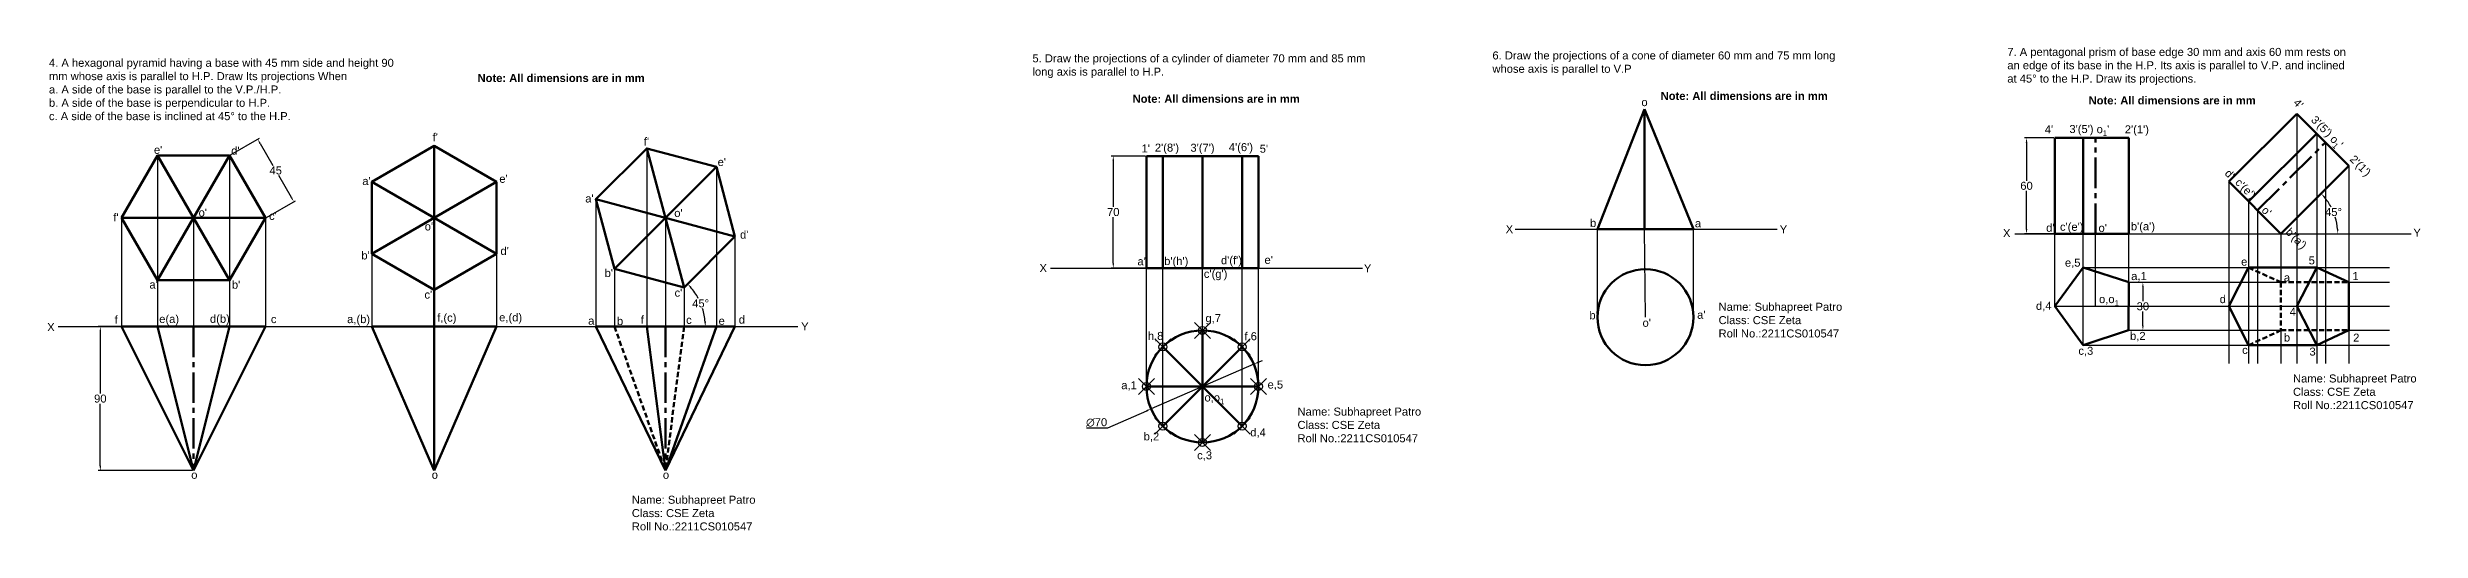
# Model space of a CAD drawing. Header units: millimetres. Extents: x 44 to 5246, y -101 to 201.
# Drawn here: x 1117 to 2600, y -101 to 201 of the extents above; entities that cross this region are included whole.
import ezdxf

# ---------------------------------------------------------------- set-up
doc = ezdxf.new("R2010")
doc.units = ezdxf.units.MM
doc.header["$PDMODE"] = 35
doc.header["$PDSIZE"] = 5
doc.linetypes.add('CENTER2', pattern=[28.575, 19.05, -3.175, 3.175, -3.175])
doc.linetypes.add('HIDDEN2', pattern=[4.7625, 3.175, -1.5875])
doc.styles.get("Standard").update_dxf_attribs({"font": 'arial.ttf'})
doc.dimstyles.new('ISO-25', dxfattribs={"dimtxt": 5, "dimasz": 3, "dimexe": 1.25, "dimexo": 0.625, "dimtad": 1, "dimtih": 1, "dimtoh": 1, "dimdec": 0, "dimtxsty": 'Standard', "dimcen": 2.5, "dimadec": 0, "dimazin": 0, "dimtfac": 1, "dimtdec": 0, "dimtmove": 0, "dimatfit": 3, "dimfxl": 1, "dimarcsym": 0})

# ---------------------------------------------------------------- blocks, each defined once
blk = doc.blocks.new('*D11')
at = {"color": 0, "lineweight": -2, "transparency": 16777216}
for start, end in [(27.8084, 40.4497), (4.5503, 17.3886)]:
    blk.add_arc((1490.1, 26.3), 37.8, start, end, dxfattribs=at)
at = {"color": 0, "transparency": 16777216}
for points in [[(1518.5, 50.5), (1519.2, 51.2), (1516.8, 53)], [(1528.3, 29.3), (1527.3, 29.3), (1527.9, 26.3)]]:
    blk.add_solid(points, dxfattribs=at)
at = {"layer": 'Defpoints', "color": 0, "transparency": 16777216}
for p in [(1546.4, 82.6), (1514.6, 50.8), (1526.6, 36.1), (1123.6, 26.3), (1585.7, 26.3)]:
    blk.add_point(p, dxfattribs=at)
at = {"color": 0, "transparency": 16777216, "insert": (1525, 40.8), "char_height": 5, "attachment_point": 5}
blk.add_mtext('45°', dxfattribs=at)
blk = doc.blocks.new('*D12')
at = {"color": 0, "lineweight": -2, "transparency": 16777216}
for p, q in [((1231.3, 133.6), (1249.4, 144)), ((1249.8, 140.8), (1257.7, 127.1)), ((1269.3, 107), (1261.4, 120.7)), ((1253.8, 94.6), (1271.9, 105))]:
    blk.add_line(p, q, dxfattribs=at)
at = {"color": 0, "transparency": 16777216}
for points in [[(1250.2, 141), (1249.3, 140.5), (1248.3, 143.4)], [(1269.7, 107.3), (1268.8, 106.8), (1270.8, 104.4)]]:
    blk.add_solid(points, dxfattribs=at)
at = {"layer": 'Defpoints', "color": 0, "transparency": 16777216}
for p in [(1230.7, 133.2), (1270.8, 104.4), (1253.2, 94.3)]:
    blk.add_point(p, dxfattribs=at)
at = {"color": 0, "transparency": 16777216, "insert": (1259.5, 123.9), "char_height": 5, "attachment_point": 5}
blk.add_mtext('45', dxfattribs=at)
blk = doc.blocks.new('*D13')
at = {"color": 0, "lineweight": -2, "transparency": 16777216}
for p, q in [((1207.6, 26.3), (1148.6, 26.3)), ((1149.9, 23.3), (1149.9, -15.5)), ((1149.9, -60.7), (1149.9, -21.9)), ((1207.6, -63.7), (1148.6, -63.7))]:
    blk.add_line(p, q, dxfattribs=at)
at = {"color": 0, "transparency": 16777216}
for points in [[(1149.4, 23.3), (1150.4, 23.3), (1149.9, 26.3)], [(1149.4, -60.7), (1150.4, -60.7), (1149.9, -63.7)]]:
    blk.add_solid(points, dxfattribs=at)
at = {"layer": 'Defpoints', "color": 0, "transparency": 16777216}
for p in [(1208.2, 26.3), (1149.9, -63.7), (1208.2, -63.7)]:
    blk.add_point(p, dxfattribs=at)
at = {"color": 0, "transparency": 16777216, "insert": (1149.9, -18.7), "char_height": 5, "attachment_point": 5}
blk.add_mtext('90', dxfattribs=at)
blk = doc.blocks.new('*D14')
at = {"color": 0, "lineweight": -2, "transparency": 16777216}
for p, q in [((1870.6, 2.8), (1806.4, -25.1)), ((1873.4, 4), (1876.1, 5.2)), ((1779.3, -36.9), (1803.7, -26.3)), ((1766.1, -36.9), (1779.3, -36.9))]:
    blk.add_line(p, q, dxfattribs=at)
at = {"color": 0, "transparency": 16777216}
for points in [[(1873.2, 4.5), (1873.5, 3.6), (1870.6, 2.8)], [(1803.5, -25.8), (1803.9, -26.8), (1806.4, -25.1)]]:
    blk.add_solid(points, dxfattribs=at)
at = {"layer": 'Defpoints', "color": 0, "transparency": 16777216}
for p in [(1870.6, 2.8), (1806.4, -25.1)]:
    blk.add_point(p, dxfattribs=at)
at = {"color": 0, "transparency": 16777216, "insert": (1772.4, -33.6), "char_height": 5, "attachment_point": 5}
blk.add_mtext('∅70', dxfattribs=at)
blk = doc.blocks.new('*D15')
at = {"color": 0, "lineweight": -2, "transparency": 16777216}
for p, q in [((1802.9, 132.9), (1781.5, 132.9)), ((1782.8, 129.9), (1782.8, 101.1)), ((1782.8, 65.9), (1782.8, 94.7)), ((1802.9, 62.9), (1781.5, 62.9))]:
    blk.add_line(p, q, dxfattribs=at)
at = {"color": 0, "transparency": 16777216}
for points in [[(1782.3, 129.9), (1783.3, 129.9), (1782.8, 132.9)], [(1782.3, 65.9), (1783.3, 65.9), (1782.8, 62.9)]]:
    blk.add_solid(points, dxfattribs=at)
at = {"layer": 'Defpoints', "color": 0, "transparency": 16777216}
for p in [(1782.8, 132.9), (1803.5, 132.9), (1803.5, 62.9)]:
    blk.add_point(p, dxfattribs=at)
at = {"color": 0, "transparency": 16777216, "insert": (1782.8, 97.9), "char_height": 5, "attachment_point": 5}
blk.add_mtext('70', dxfattribs=at)
blk = doc.blocks.new('*D16')
at = {"color": 0, "lineweight": -2, "transparency": 16777216}
for p, q in [((2370.5, 144.3), (2352.2, 144.3)), ((2353.4, 141.3), (2353.4, 117.5)), ((2353.4, 87.3), (2353.4, 111.2)), ((2370.5, 84.3), (2352.2, 84.3))]:
    blk.add_line(p, q, dxfattribs=at)
at = {"color": 0, "transparency": 16777216}
for points in [[(2352.9, 141.3), (2353.9, 141.3), (2353.4, 144.3)], [(2352.9, 87.3), (2353.9, 87.3), (2353.4, 84.3)]]:
    blk.add_solid(points, dxfattribs=at)
at = {"layer": 'Defpoints', "color": 0, "transparency": 16777216}
for p in [(2371.1, 144.3), (2353.4, 84.3), (2371.1, 84.3)]:
    blk.add_point(p, dxfattribs=at)
at = {"color": 0, "transparency": 16777216, "insert": (2353.4, 114.3), "char_height": 5, "attachment_point": 5}
blk.add_mtext('60', dxfattribs=at)
blk = doc.blocks.new('*D17')
at = {"color": 0, "lineweight": -2, "transparency": 16777216}
for p, q in [((2417.9, 54), (2427.3, 54)), ((2426.1, 51), (2426.1, 42.2)), ((2426.1, 27), (2426.1, 35.8)), ((2417.9, 24), (2427.3, 24))]:
    blk.add_line(p, q, dxfattribs=at)
at = {"color": 0, "transparency": 16777216}
for points in [[(2425.6, 51), (2426.6, 51), (2426.1, 54)], [(2425.6, 27), (2426.6, 27), (2426.1, 24)]]:
    blk.add_solid(points, dxfattribs=at)
at = {"layer": 'Defpoints', "color": 0, "transparency": 16777216}
for p in [(2417.3, 54), (2417.2, 24), (2426.1, 24)]:
    blk.add_point(p, dxfattribs=at)
at = {"color": 0, "transparency": 16777216, "insert": (2426.1, 39), "char_height": 5, "attachment_point": 5}
blk.add_mtext('30', dxfattribs=at)
blk = doc.blocks.new('*D18')
at = {"color": 0, "lineweight": -2, "transparency": 16777216}
for start, end in [(28.1628, 40.1531), (4.8469, 17.0609)]:
    blk.add_arc((2512.4, 84.3), 35.5, start, end, dxfattribs=at)
at = {"color": 0, "transparency": 16777216}
for points in [[(2539.2, 106.9), (2539.9, 107.6), (2537.5, 109.4)], [(2548.3, 87.4), (2547.3, 87.3), (2547.9, 84.3)]]:
    blk.add_solid(points, dxfattribs=at)
at = {"layer": 'Defpoints', "color": 0, "transparency": 16777216}
for p in [(2554.8, 126.8), (2546.7, 93.5), (2346, 84.3), (2512.4, 84.3), (2593.8, 84.3)]:
    blk.add_point(p, dxfattribs=at)
at = {"color": 0, "transparency": 16777216, "insert": (2545.2, 97.9), "char_height": 5, "attachment_point": 5}
blk.add_mtext('45°', dxfattribs=at)

msp = doc.modelspace()

# ---------------------------------------------------------------- linework, layer by layer
at = {"lineweight": 53}
for p, q in [((2114.7, 162.2), (2085.3, 87.2)), ((2114.7, 87.2), (2114.7, 162.2)), ((2145.3, 87.2), (2114.7, 162.2)), ((2479.8, 117), (2522.2, 159.4)), ((2522.2, 159.4), (2554.8, 126.8)), ((1358.4, 139.3), (1358.4, 26.3)), ((1491.3, 137.7), (1514.6, 50.8)), ((2371.1, 84.3), (2371.1, 144.3)), ((2371.1, 144.3), (2417.3, 144.3)), ((2388.7, 84.3), (2388.7, 144.3)), ((2417.3, 84.3), (2417.3, 144.3)), ((2492.2, 104.5), (2534.7, 147)), ((1185.7, 133.2), (1230.7, 55.3)), ((1185.7, 55.3), (1230.7, 133.2)), ((1471.2, 62.4), (1534.8, 126.1)), ((1803.5, 62.9), (1803.5, 132.9)), ((1873.5, 132.9), (1803.5, 132.9)), ((1813.8, 62.9), (1813.8, 132.9)), ((1838.5, 62.9), (1838.5, 132.9)), ((1863.3, 62.9), (1863.3, 132.9)), ((1873.5, 62.9), (1873.5, 132.9)), ((2512.4, 84.3), (2554.8, 126.8)), ((1319.5, 116.8), (1397.4, 71.8)), ((1319.5, 71.8), (1397.4, 116.8)), ((1459.5, 105.9), (1546.4, 82.6)), ((2479.8, 117), (2512.4, 84.3)), ((1163.2, 94.3), (1253.2, 94.3)), ((2085.3, 87.2), (2145.3, 87.2)), ((2371.1, 84.3), (2417.3, 84.3)), ((1803.5, 62.9), (1873.5, 62.9)), ((2479.8, 39), (2492.2, 63.2)), ((2492.2, 63.2), (2534.7, 63.2)), ((2479.8, 39), (2492.2, 14.7)), ((1163.2, 26.3), (1208.2, -63.7)), ((1163.2, 26.3), (1253.2, 26.3)), ((1185.7, 26.3), (1208.2, -63.7)), ((1230.7, 26.3), (1208.2, -63.7)), ((1253.2, 26.3), (1208.2, -63.7)), ((1397.4, 26.3), (1319.5, 26.3)), ((1319.5, 26.3), (1358.4, -63.7)), ((1358.4, 26.3), (1358.4, -63.7)), ((1358.4, -63.7), (1397.4, 26.3)), ((1459.5, 26.3), (1503, -63.7)), ((1459.5, 26.3), (1546.4, 26.3)), ((1491.3, 26.3), (1503, -63.7)), ((1546.4, 26.3), (1503, -63.7)), ((1534.8, 26.3), (1503, -63.7)), ((1838.5, -46.1), (1838.5, 23.9)), ((1813.8, 13.6), (1863.3, -35.9)), ((1813.8, -35.9), (1863.3, 13.6)), ((2492.2, 14.7), (2534.7, 14.7)), ((1803.5, -11.1), (1873.5, -11.1))]:
    msp.add_line(p, q, dxfattribs=at)
for p, q in [((2522.2, 159.4), (2522.2, 3.2)), ((1491.3, 137.7), (1491.3, 26.3)), ((2534.7, 147), (2534.7, 3.2)), ((2540.2, 141.4), (2540.2, 3.2)), ((1185.7, 133.2), (1185.7, 26.3)), ((1230.7, 133.2), (1230.7, 26.3)), ((1534.8, 126.1), (1534.8, 26.3)), ((2554.8, 126.8), (2554.8, 3.2)), ((1459.5, 105.9), (1459.5, 26.3)), ((2479.8, 117), (2479.8, 3.2)), ((2492.2, 104.5), (2492.2, 3.2)), ((1163.2, 94.3), (1163.2, 26.3)), ((1208.2, 94.3), (1208.2, 26.3)), ((1253.2, 94.3), (1253.2, 26.3)), ((1503, 94.3), (1503, 26.3)), ((2497.8, 99), (2497.8, 3.2)), ((1546.4, 82.6), (1546.4, 26.3)), ((2033.9, 87.2), (2197.7, 87.2)), ((2085.3, 32.2), (2085.3, 87.2)), ((2115.3, 32.2), (2114.7, 87.2)), ((2145.3, 32.2), (2145.3, 87.2)), ((2346, 84.3), (2593.8, 84.3)), ((2371.1, 39), (2371.1, 84.3)), ((2388.7, 14.7), (2388.7, 84.3)), ((2396.6, 39), (2396.6, 84.3)), ((2417.3, 54), (2417.3, 84.3)), ((2512.4, 84.3), (2512.4, 54)), ((1319.5, 71.8), (1319.5, 26.3)), ((1397.4, 71.8), (1397.4, 26.3)), ((1471.2, 62.4), (1471.2, 26.3)), ((1743.5, 62.9), (1938.5, 62.9)), ((1803.5, -11.1), (1803.5, 62.9)), ((1813.8, -35.9), (1813.8, 62.9)), ((1838.5, 23.9), (1838.5, 62.9)), ((1863.3, -35.9), (1863.3, 62.9)), ((1873.5, -11.1), (1873.5, 62.9)), ((2388.7, 63.2), (2580.3, 63.2)), ((1514.6, 50.8), (1514.6, 26.3)), ((2417.3, 54), (2512.4, 54)), ((2554.8, 54), (2580.3, 54)), ((2371.1, 39), (2580.3, 39)), ((1123.6, 26.3), (1585.7, 26.3)), ((1397.4, 26.3), (1319.5, 26.3)), ((2417.2, 24), (2512.4, 24)), ((2512.4, 24), (2512.4, 3.2)), ((2554.8, 24), (2580.3, 24)), ((2388.7, 14.7), (2580.3, 14.7))]:
    msp.add_line(p, q)
at = {"linetype": 'CENTER2', "lineweight": 53}
for p, q in [((2396.6, 84.3), (2396.6, 144.3)), ((2497.8, 99), (2540.2, 141.4)), ((1208.2, 26.3), (1208.2, -63.7)), ((1503, 26.3), (1503, -63.7))]:
    msp.add_line(p, q, dxfattribs=at)
at = {"linetype": 'HIDDEN2', "lineweight": 53}
for p, q in [((2492.2, 63.2), (2512.4, 54)), ((2512.4, 54), (2554.8, 54)), ((2512.4, 54), (2512.4, 24)), ((1471.2, 26.3), (1503, -63.7)), ((1514.6, 26.3), (1503, -63.7)), ((2512.4, 24), (2492.2, 14.7)), ((2512.4, 24), (2554.8, 24))]:
    msp.add_line(p, q, dxfattribs=at)
at = {"lineweight": 53}
for points in [[(1319.5, 71.8), (1358.4, 49.3), (1397.4, 71.8), (1397.4, 116.8), (1358.4, 139.3), (1319.5, 116.8)], [(1546.4, 82.6), (1534.8, 126.1), (1491.3, 137.7), (1459.5, 105.9), (1471.2, 62.4), (1514.6, 50.8)], [(1163.2, 94.3), (1185.7, 55.3), (1230.7, 55.3), (1253.2, 94.3), (1230.7, 133.2), (1185.7, 133.2)], [(2388.7, 14.7), (2417.2, 24), (2417.3, 54), (2388.7, 63.3), (2371.1, 39)]]:
    msp.add_lwpolyline(points, close=True, dxfattribs=at)
msp.add_lwpolyline([(2534.7, 63.2), (2522.2, 39), (2534.7, 14.7), (2554.8, 24), (2554.8, 54), (2534.7, 63.2)], dxfattribs=at)
for centre, radius in [((2115.3, 32.2), 30), ((1838.5, -11.1), 35)]:
    msp.add_circle(centre, radius, dxfattribs=at)
for p in [(1813.8, 13.6), (1838.5, 23.9), (1863.3, 13.6), (1803.5, -11.1), (1873.5, -11.1), (1813.8, -35.9), (1838.5, -46.1), (1863.3, -35.9)]:
    msp.add_point(p)

# ---------------------------------------------------------------- texts
at = {"char_height": 5, "attachment_point": 1}
for s, width, insert in [('4. A hexagonal pyramid having a base with 45 mm side and height 90 \\Pmm whose axis is parallel to H.P. Draw Its projections When \\Pa. A side of the base is parallel to the V.P./H.P. \\Pb. A side of the base is perpendicular to H.P. \\Pc. A side of the base is inclined at 45° to the H.P.', 293.873, (1117.8, 193.7)), ('6. Draw the projections of a cone of diameter 60 mm and 75 mm long \\Pwhose axis is parallel to V.P', 256.897, (2019.7, 198.3)), ('7. A pentagonal prism of base edge 30 mm and axis 60 mm rests on \\Pan edge of its base in the H.P. Its axis is parallel to V.P. and inclined \\Pat 45° to the H.P. Draw its projections.', 280.698, (2341.4, 200.5)), ('{\\fArial|b1|i0|c0|p34;Note: All dimensions are in mm}', 106.924, (1385.6, 184.2)), ('{\\fArial|b1|i0|c0|p34;Note: All dimensions are in mm}', 111.63, (1794.9, 171.2)), ('{\\fArial|b1|i0|c0|p34;Note: All dimensions are in mm}', 120.07, (2124.8, 173)), ('{\\fArial|b1|i0|c0|p34;Note: All dimensions are in mm}', 115.406, (2392.2, 170.2)), ("1'", 4.775, (1800.5, 140.2)), ("2'(8')", 5.071, (1808.8, 140.7)), ("3'(7') ", 14.94, (1831, 140.6)), ("4'(6')", 8.929, (1855, 141)), ("5'", 3.963, (1874.3, 140)), ('X', 4.744, (2028, 89.7)), ('Y', 11.003, (2199.2, 89.6)), ('X', 4.744, (2338.7, 87.3)), ('Y', 11.003, (2595.1, 87.5)), ('X', 4.744, (1736.7, 65.4)), ("b'(h')", 15.506, (1814.6, 69.8)), ("c'(g')", 10.377, (1839.4, 61.8)), ("d'(f')", 11.108, (1850.1, 70.3)), ('Y', 11.003, (1939.4, 65.3)), ('e,5', 9.394, (2377.4, 68.8)), ('a,1', 10.59, (2418.8, 60.4)), ('\\A1;o,o{\\H0.7x;\\S^ 1;}', 15.72, (2398.7, 46)), ('f', 5.954, (1158.8, 33.1)), ('e(a)', 11.221, (1186.7, 33.6)), ('d(b)', 10.093, (1218.4, 33.7)), ('c', 15.61, (1256.5, 33.5)), ('f', 5.954, (1487.6, 33.1)), ('c', 15.61, (1515.9, 33)), ('g,7', 11.764, (1840.4, 34.1)), ('Name: Subhapreet Patro\\PClass: CSE Zeta\\PRoll No.:2211CS010547', 77.414, (2161, 41.2)), ('d,4', 15.161, (2359.3, 41.8)), ('X', 4.744, (1116.7, 28.5)), ('Y', 11.003, (1587.8, 28.9)), ('h,8', 8.742, (1804.4, 23)), ('f,6', 13.095, (1864.8, 22.8)), ('b,2', 11.515, (2418.1, 23)), ('c,3', 17.08, (2385.8, 13.7)), ('a,1', 10.59, (1787.8, -7.8)), ('e,5', 9.394, (1879.2, -7.4)), ('Name: Subhapreet Patro\\PClass: CSE Zeta\\PRoll No.:2211CS010547', 78.107, (2519.9, -3.6)), ('\\A1;o,o{\\H0.7x;\\S^ 1;}', 15.72, (1839.8, -15.5)), ('Name: Subhapreet Patro\\PClass: CSE Zeta\\PRoll No.:2211CS010547', 78.351, (1897.9, -24.3)), ('b,2', 11.515, (1801.8, -39.8)), ('d,4', 15.161, (1868.4, -37.3)), ('c,3', 17.08, (1835.2, -51.6)), ('Name: Subhapreet Patro\\PClass: CSE Zeta\\PRoll No.:2211CS010547', 105.059, (1482, -79.4))]:
    msp.add_mtext_dynamic_manual_height_columns(s, width=width, gutter_width=25, heights=[0], dxfattribs=dict(at, insert=insert))
at = {"linetype": 'HIDDEN2', "char_height": 5, "attachment_point": 1}
for s, width, insert in [('5. Draw the projections of a cylinder of diameter 70 mm and 85 mm \\Plong axis is parallel to H.P.', 336.981, (1732.3, 196.5)), ('o', 5.067, (2112.8, 169.1)), ("e'", 4.463, (1183.4, 139.3)), ("d'", 5.152, (1231.7, 138.8)), ("f'", 4.463, (1357.5, 147.2)), ("f'", 4.463, (1489.5, 144.5)), ("a'", 4.005, (1313.6, 119.8)), ("e'", 4.463, (1399.2, 121.2)), ("e'", 4.463, (1535.6, 131.7)), ("a'", 4.005, (1452.9, 108.9)), ("f'", 4.463, (1158, 97.1)), ("o'", 8.132, (1211.3, 100.1)), ("c'", 6.286, (1255.3, 98)), ("o'", 8.132, (1352.6, 91.4)), ("o'", 8.132, (1508.5, 99.8)), ('b', 16.973, (2080.7, 93.6)), ('   a', 9.827, (2140.4, 93.4)), ("d'", 5.152, (1399.9, 76.1)), ("d'", 5.152, (1549.6, 86.3)), ("b'", 5.903, (1313, 73.3)), ("b'", 5.903, (1465, 62.3)), ("a'", 4.005, (1797.9, 69.6)), ("e'", 4.463, (1877.3, 70.5)), ('e', 2.181, (2487.5, 69.4)), ('5', 6.696, (2529.7, 70.2)), ('1', 7.137, (2557, 60.4)), ("a'", 4.005, (1180.6, 55.1)), ("b'", 5.903, (1232.1, 55)), ("c'", 6.286, (1352.4, 48.8)), ("c'", 6.286, (1508.7, 50)), ('d', 2.315, (2474.1, 46)), ('a', 5.24, (2514.2, 59.5)), ('a,(b)', 12.119, (1304.1, 33.5)), ('f,(c) ', 12.792, (1360.4, 34.4)), ('e,(d)', 15.622, (1399.1, 34.6)), ('   a', 9.827, (1448.9, 32.5)), ('b', 16.973, (1472.7, 32.3)), ('e', 4.535, (1536.2, 32.4)), ('d', 4.349, (1548.8, 33.2)), ("b'", 5.903, (2080.3, 35.9)), ("o'", 8.132, (2113.5, 31.2)), ("a'", 4.005, (2147.6, 36.2)), ('4', 3.275, (2517.8, 38.1)), ('b', 4.764, (2514.2, 22)), ('2', 4.525, (2557.5, 21.9)), ('c', 4.694, (2488.1, 14.2)), ('3', 5.605, (2530.2, 13.2)), ('o', 5.067, (1206.7, -63.8)), ('o', 5.067, (1357, -63.8)), ('o', 5.067, (1501.4, -63.8))]:
    msp.add_mtext_dynamic_manual_height_columns(s, width=width, gutter_width=25, heights=[0], dxfattribs=dict(at, insert=insert))
at = {"linetype": 'CENTER2', "char_height": 5, "attachment_point": 1, "rotation": 315}
for s, width, insert in [("4'", 6.291, (2523.2, 169.3)), ("3'(5')", 9.354, (2534.3, 158.6)), ("\\A1;o{\\H0.7x;\\S^ 1;}'", 9.459, (2546.2, 146.5)), ("d'", 2.929, (2480.4, 125.2)), ("2'(1')", 10.033, (2558.5, 134)), ("c'(e')", 7.393, (2486.9, 119.5)), ("o'", 9.885, (2503.4, 102.1)), ("b'(a')", 14.122, (2518.4, 88.5))]:
    msp.add_mtext_dynamic_manual_height_columns(s, width=width, gutter_width=25, heights=[0], dxfattribs=dict(at, insert=insert))
at = {"linetype": 'CENTER2', "char_height": 5, "attachment_point": 1}
for s, width, insert in [("4'", 6.291, (2364.8, 152.1)), ("3'(5')", 9.354, (2380.2, 152.3)), ("\\A1;o{\\H0.7x;\\S^ 1;}'", 9.459, (2397.2, 152.2)), ("2'(1')", 10.033, (2414.8, 152.1)), ("d'", 2.929, (2365.7, 90.6)), ("c'(e')", 7.393, (2374.3, 91.2)), ("o'", 9.885, (2398.4, 90.5)), ("b'(a')", 14.122, (2418.6, 91.5))]:
    msp.add_mtext_dynamic_manual_height_columns(s, width=width, gutter_width=25, heights=[0], dxfattribs=dict(at, insert=insert))

# ---------------------------------------------------------------- dimensions: what is measured, and where the dimension line sits
for p1, p2, distance, picture, middle in [((1230.7, 133.2), (1253.2, 94.3), 20.3, '*D12', (1259.5, 123.9)), ((2371.1, 144.3), (2371.1, 84.3), -17.7, '*D16', (2353.4, 114.3)), ((1803.5, 62.9), (1803.5, 132.9), 20.7, '*D15', (1782.8, 97.9)), ((2417.3, 54), (2417.2, 24), 8.8, '*D17', (2426.1, 39)), ((1208.2, 26.3), (1208.2, -63.7), -58.4, '*D13', (1149.9, -18.7))]:
    dim = msp.add_aligned_dim(p1=p1, p2=p2, distance=distance, dimstyle='ISO-25')
    dim.commit()
    dim.dimension.update_dxf_attribs({"geometry": picture, "text_midpoint": middle})
for base, line1, line2, picture, middle in [((2546.7, 93.5), ((2512.4, 84.3), (2554.8, 126.8)), ((2346, 84.3), (2593.8, 84.3)), '*D18', (2545.2, 97.9)), ((1526.6, 36.1), ((1123.6, 26.3), (1585.7, 26.3)), ((1514.6, 50.8), (1546.4, 82.6)), '*D11', (1525, 40.8))]:
    dim = msp.add_angular_dim_2l(base=base, line1=line1, line2=line2, dimstyle='ISO-25')
    dim.commit()
    dim.dimension.update_dxf_attribs({"geometry": picture, "text_midpoint": middle})
dim = msp.add_diameter_dim_2p(p1=(1870.6, 2.8), p2=(1806.4, -25.1), dimstyle='ISO-25')
dim.commit()
dim.dimension.update_dxf_attribs({"geometry": '*D14', "text_midpoint": (1772.4, -36.9), "dimtype": 163})

doc.saveas('drawing.dxf')
